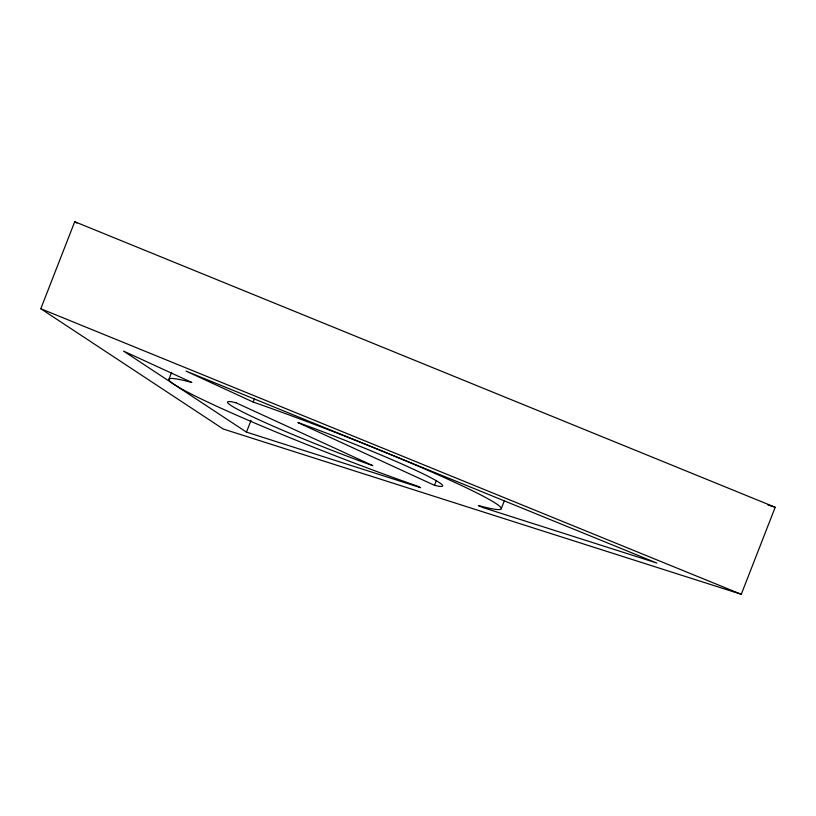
<?xml version="1.0" encoding="UTF-8"?>
<svg xmlns="http://www.w3.org/2000/svg" width="816" height="816" viewBox="0 0 816 816"><rect width="100%" height="100%" fill="white"/><g stroke="black" fill="none" stroke-linecap="round" stroke-linejoin="round"><path stroke-width="1.22" d="M40.8 308.734L74.725 221.707L775.2 507.266L741.275 594.293L223.217 429.002L40.8 308.734L741.275 594.293M168.902 379.399L171.656 372.341M253.164 402.043L186.028 371.117L656.849 563.05L482.746 507.501L478.349 505.543A178.327 10.883 21.3 0 0 453.563 481.807A178.327 10.883 21.3 0 0 253.164 402.043L254.541 398.514M246.473 432.123L123.563 351.094L191.842 382.48A178.327 10.883 21.3 0 0 216.628 406.215A178.327 10.883 21.3 0 0 417.027 485.979L420.577 487.672L246.473 432.123L251.053 420.362M434.469 485.316L438.763 486.275A115.413 7.048 21.3 0 0 308.101 426.207L297.891 422.535L434.469 485.316L436.305 480.614M501.289 508.623L504.492 500.392M767.917 504.941L775.2 507.266M74.725 221.707L76.847 223.115M235.977 402.757L231.428 401.747A115.413 7.048 21.3 0 0 362.09 461.805L372.902 465.691L235.977 402.757"/></g></svg>
